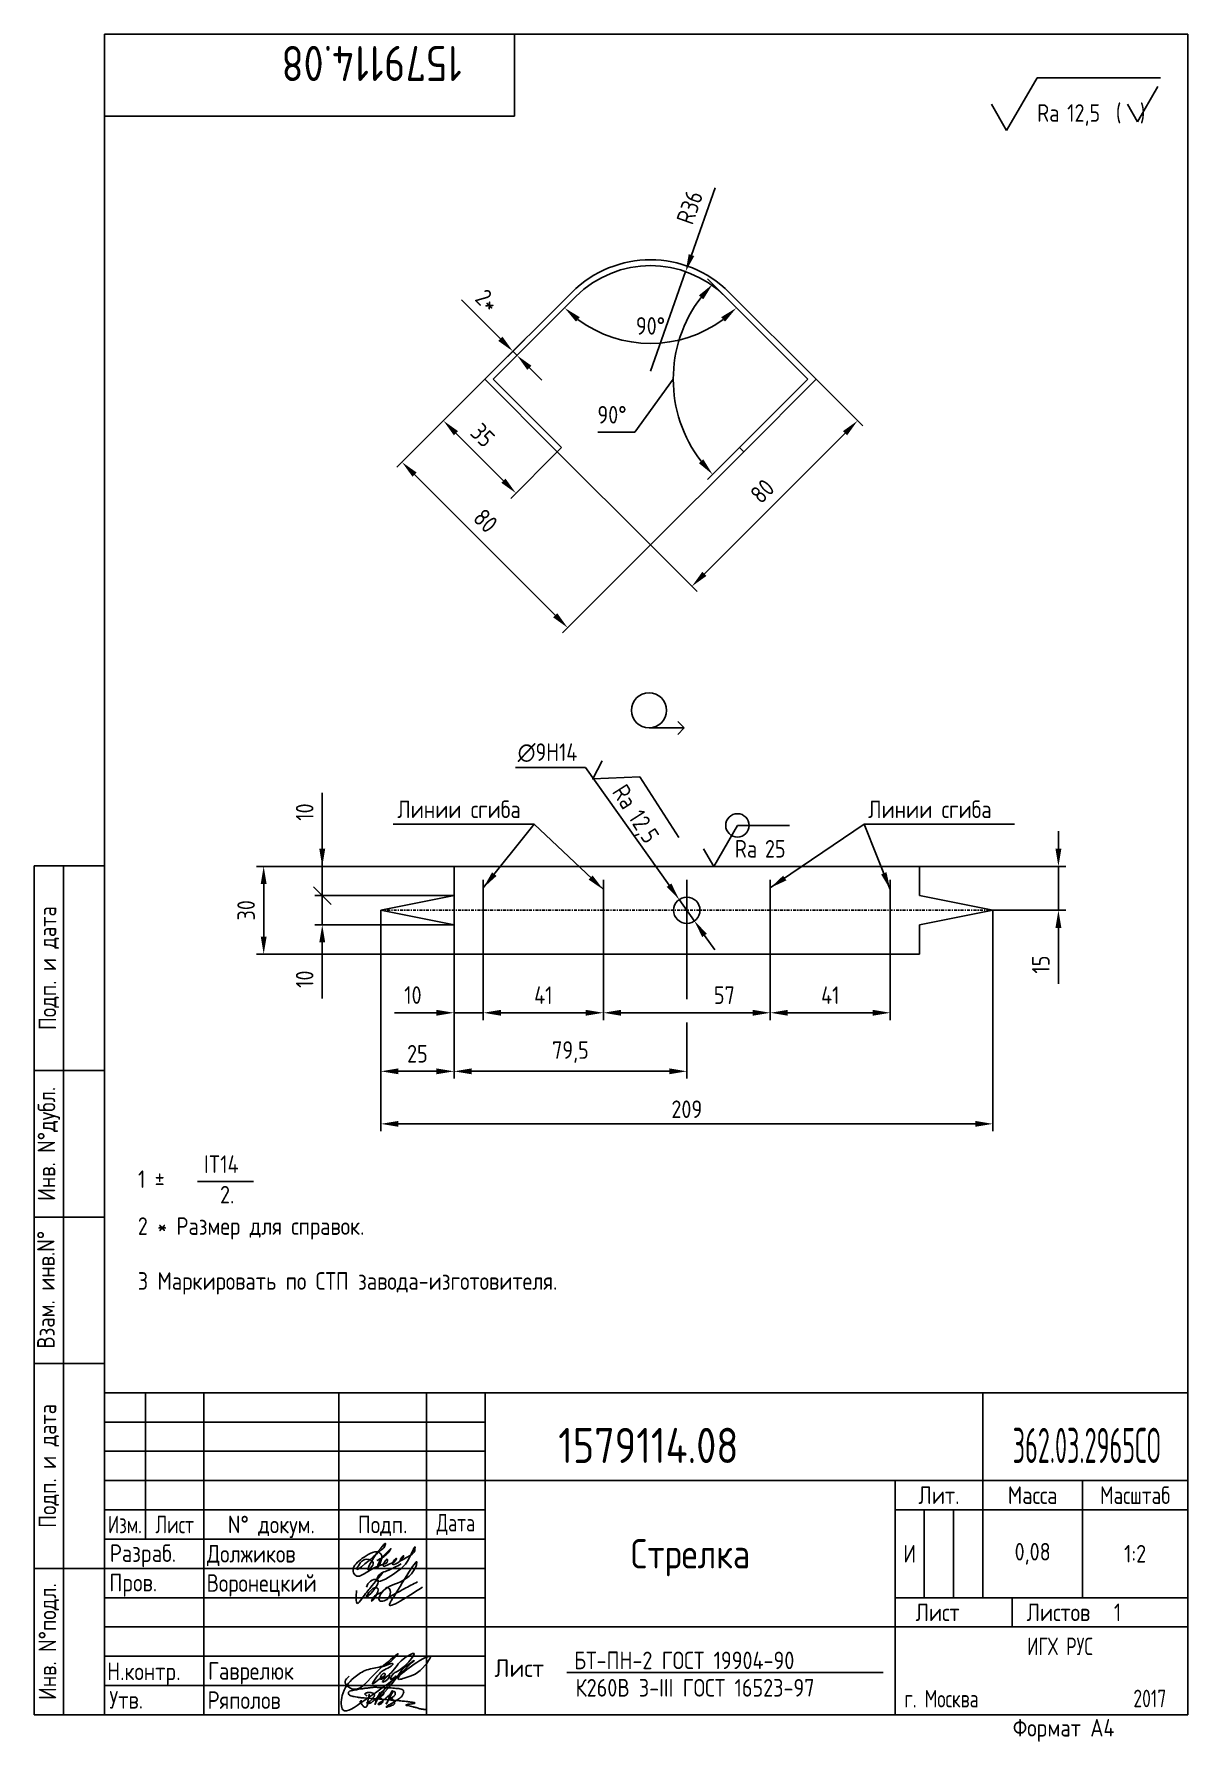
# Paper-space layout 'A4_protect' of a CAD drawing. Header units: millimetres. Extents: x 8 to 205, y 0 to 292.
# The model-space entities are those that its viewports show. They can reach past a viewport. Long polylines and large blocks are cut down to what shows.
import ezdxf
from ezdxf.enums import TextEntityAlignment as Align

# ---------------------------------------------------------------- set-up
doc = ezdxf.new("R2010")
doc.units = ezdxf.units.MM
doc.header["$LTSCALE"] = 0.2
doc.linetypes.add('CENTER', pattern=[2, 1.25, -0.25, 0.25, -0.25])
doc.linetypes.add('PHANTOM', pattern=[63.5, 31.75, -6.35, 6.35, -6.35, 6.35, -6.35])
for name, color, linetype in [('Bord', 1, 'Continuous'), ('Cent', 5, 'CENTER'), ('Con', 6, 'Continuous'), ('Cont', 6, 'Continuous'), ('DIM', 7, 'Continuous'), ('Phan', 5, 'PHANTOM'), ('Text', 3, 'Continuous'), ('Textb', 6, 'Continuous')]:
    doc.layers.add(name, color=color, linetype=linetype)
doc.layers.get('Defpoints').off()
doc.styles.add('STANDART', font='simplex.shx', dxfattribs={"width": 0.85, "height": 3})
doc.styles.add('Style1', font='romans.shx', dxfattribs={"width": 0.8})
doc.dimstyles.new('2Dia', dxfattribs={"dimscale": 2, "dimtxt": 3, "dimasz": 3, "dimexe": 1.25, "dimexo": 0, "dimgap": 1, "dimtad": 1, "dimtoh": 1, "dimdec": 3, "dimtxsty": 'Style1', "dimcen": 2.5, "dimclrt": 3, "dimadec": 0, "dimazin": 0, "dimtfac": 1, "dimtdec": 3, "dimtmove": 0, "dimatfit": 2, "dimfxl": 1, "dimarcsym": 0})
doc.dimstyles.new('Lin_2', dxfattribs={"dimscale": 2, "dimtxt": 3, "dimasz": 3, "dimexe": 1.25, "dimexo": 0, "dimgap": 1.5, "dimtad": 1, "dimtxsty": 'Style1', "dimcen": 2.5, "dimclrt": 3, "dimadec": 0, "dimazin": 0, "dimtfac": 1, "dimtmove": 0, "dimatfit": 3, "dimldrblk": 'DOT', "dimfxl": 1, "dimarcsym": 0})

# ---------------------------------------------------------------- blocks, each defined once
blk = doc.blocks.new('A4')
at = {"layer": 'Bord'}
for p, q in [((20, 55), (85, 55)), ((20, 50), (85, 50)), ((20, 45), (85, 45)), ((160, 40), (160, 25)), ((165, 40), (165, 25)), ((20, 30), (85, 30)), ((20, 25), (85, 25)), ((20, 20), (85, 20)), ((20, 15), (85, 15)), ((20, 10), (85, 10))]:
    blk.add_line(p, q, dxfattribs=at)
at = {"layer": 'Cont'}
for p, q in [((205, 292), (20, 292)), ((20, 292), (20, 5)), ((90, 278), (90, 292)), ((205, 292), (205, 5)), ((20, 278), (90, 278)), ((8, 5), (8, 150)), ((8, 150), (20, 150)), ((13, 5), (13, 150)), ((8, 115), (20, 115)), ((20, 90), (8, 90)), ((20, 65), (8, 65)), ((205, 60), (20, 60)), ((20, 60), (205, 60)), ((27, 60), (27, 35)), ((37, 60), (37, 5)), ((60, 5), (60, 60)), ((75, 60), (75, 5)), ((85, 5), (85, 60)), ((170, 60), (170, 25)), ((85, 45), (205, 45)), ((155, 5), (155, 45)), ((187, 25), (187, 45)), ((20, 40), (85, 40)), ((205, 40), (155, 40)), ((85, 35), (20, 35)), ((20, 30), (8, 30)), ((155, 25), (205, 25)), ((175, 25), (175, 20)), ((205, 20), (85, 20)), ((20, 5), (8, 5)), ((205, 5), (20, 5))]:
    blk.add_line(p, q, dxfattribs=at)
at = {"layer": 'Text', "style": 'Style1', "width": 0.8}
for s, p in [('Подп. и дата', (10.5, 132.5)), ('Инв. N%%dдубл.', (10.5, 102.5)), ('Взам. инв.N%%d ', (10, 78.38)), ('Подп. и дата', (10.5, 47.5)), ('Инв. N%%dподл.', (10.5, 17.5))]:
    blk.add_text(s, height=3, rotation=90, dxfattribs=at).set_placement(p, align=Align.MIDDLE)
at = {"layer": 'Text', "style": 'Style1'}
for s, width, p in [('Лит.', 0.8, (162.5, 42.5)), ('Масса', 0.8, (178.5, 42.5)), ('Масштаб', 0.75, (196, 42.5)), ('Изм.', 0.7, (23.5, 37.5)), ('Лист', 0.7, (32, 37.5)), ('N%%d докум.', 0.8, (48.5, 37.5)), ('Подп.', 0.8, (67.5, 37.5)), ('Лист', 0.8, (162.27, 22.5)), ('Листов', 0.8, (182.9, 22.5))]:
    blk.add_text(s, height=3, dxfattribs=dict(at, width=width)).set_placement(p, align=Align.MIDDLE_CENTER)
at = {"layer": 'Text', "style": 'Style1', "width": 0.7}
for s, p in [('Дата', (80, 37.5)), ('ИГХ РУС', (183.19, 16.69))]:
    blk.add_text(s, height=3, dxfattribs=at).set_placement(p, align=Align.MIDDLE)
at = {"layer": 'Text', "style": 'Style1'}
for s, width, p in [('Разpаб.', 0.8, (20.92, 31.1)), ('Пpов.', 0.8, (20.84, 26.08)), ('Н.контp.', 0.8, (20.47, 10.92)), ('Утв.', 0.8, (20.84, 6.06)), ('г. Москва', 0.7, (156.6, 6.25)), ('Фоpмат А4', 0.8, (175.11, 1.29))]:
    blk.add_text(s, height=3, dxfattribs=dict(at, width=width)).set_placement(p)
for tag, p, width in [('ФИО', (39, 31), 0.8), ('ФИО', (39, 26), 0.8), ('ГОСТ_СОРТАМЕНТА', (98.19, 14), 0.8), ('ФИО', (39, 11), 0.8), ('ФИО', (39, 6), 0.8), ('200', (192.85, 6.29), 0.7)]:
    blk.add_attdef(tag, p, '', height=3, dxfattribs=dict(at, width=width))
at = {"layer": 'Text', "style": 'Style1', "width": 0.8}
for tag, p in [('И', (157.49, 32.5)), ('700', (178.5, 32.5)), ('1:20', (196, 32.5))]:
    blk.add_attdef(tag, text='', height=3, dxfattribs=at).set_placement(p, align=Align.MIDDLE)
blk.add_attdef('Сборочный_чертеж', text='', height=3, dxfattribs=at).set_placement((120, 21.3), align=Align.CENTER)
for tag, p in [('1', (171.12, 22.5)), ('2', (193, 22.5))]:
    blk.add_attdef(tag, text='', height=3, dxfattribs=at).set_placement(p, align=Align.MIDDLE_CENTER)
blk.add_attdef('ЛИСТ', text='', height=3, dxfattribs=at).set_placement((85.99, 12.5), align=Align.MIDDLE_LEFT)
at = {"layer": 'Text', "style": 'Style1', "width": 0.7}
blk.add_attdef('%%OГОСТ_ТЕХ._ТРЕБОВАНИЙ', text='', height=3, dxfattribs=at).set_placement((98.19, 8), align=Align.BOTTOM_LEFT)
at = {"layer": 'Textb', "style": 'Style1', "width": 0.8}
blk.add_attdef('1234567', (81, 290), '', height=6, rotation=180, dxfattribs=at)
blk.add_attdef('1234567', (123.4, 48), '', height=6, dxfattribs=at)
for tag, height, p in [('123ХЯ', 6, (183.62, 48)), ('НАИМЕНОВАНИЕ', 5, (120, 30))]:
    blk.add_attdef(tag, text='', height=height, dxfattribs=at).set_placement(p, align=Align.CENTER)
blk = doc.blocks.new('A$C314368CF')
at = {"layer": 'Text'}
for q in [(7.18, 6), (1.98, 3)]:
    blk.add_line((3.72, 0), q, dxfattribs=at)
at = {"layer": 'Text', "style": 'Style1', "width": 0.8}
blk.add_text('(  )', height=3, dxfattribs=at).set_placement((0, 0))
blk = doc.blocks.new('sherISO_18')
at = {"layer": 'Cont'}
for p, q in [((-30.94, -16.46), (-25.74, -7.46)), ((-25.74, -7.46), (-4.67, -7.46)), ((-30.94, -16.46), (-33.54, -11.96))]:
    blk.add_line(p, q, dxfattribs=at)
blk.add_blockref('A$C314368CF', (-12.3, -14.96))
at = {"layer": 'Textb', "style": 'Style1', "width": 0.8}
blk.add_text('Ra', height=3, dxfattribs=at).set_placement((-25.74, -14.96))
blk.add_attdef('12,5', (-20.6, -14.96), '', height=3, dxfattribs=at)
blk = doc.blocks.new('A$C63F45750')
at = {"layer": 'Text'}
for points, knots in [([(3.17, 2.37), (3.12, 2.38), (3.04, 2.41), (2.94, 2.5), (2.85, 2.57), (2.79, 2.69), (2.87, 2.77), (2.99, 2.84), (3.16, 2.89), (3.36, 2.93), (3.6, 2.95), (3.82, 2.92), (4.05, 2.87), (4.25, 2.78), (4.45, 2.63), (4.46, 2.42), (4.38, 2.26), (4.28, 2.1), (4.17, 1.94), (4.03, 1.78), (3.89, 1.62), (3.75, 1.52), (3.63, 1.43), (3.49, 1.36), (3.35, 1.3), (3.24, 1.25), (3.16, 1.21), (3.12, 1.15), (3.19, 1.1), (3.27, 1.09), (3.4, 1.07), (3.55, 1.07), (3.72, 1.12), (3.92, 1.19), (4.1, 1.34), (4.26, 1.51), (4.44, 1.65), (4.59, 1.81), (4.74, 1.93), (4.84, 2.04), (4.93, 2.14), (5.07, 2.29), (5.19, 2.53), (5.28, 2.68), (5.35, 2.96), (5.23, 2.66), (5.2, 2.44), (5.04, 2.09), (4.95, 1.81), (4.86, 1.57), (4.75, 1.31), (4.67, 1.12), (4.46, 0.78), (4.62, 1.17), (4.71, 1.45), (4.88, 1.74), (5.01, 2), (5.08, 2.19), (5.19, 2.4), (5.32, 2.58), (5.4, 2.75), (5.52, 2.89), (5.65, 3.04), (5.85, 3.1), (6.02, 3.03), (6.08, 2.87), (6.03, 2.7), (5.9, 2.51), (5.7, 2.37), (5.55, 2.23), (5.4, 2.17), (5.31, 2.12), (5.12, 2.09), (5.35, 2.07), (5.48, 2), (5.64, 1.93), (5.75, 1.8), (5.85, 1.67), (5.89, 1.54), (5.89, 1.37), (5.8, 1.2), (5.63, 1.06), (5.41, 0.94), (5.23, 0.86), (5.02, 0.92), (5.13, 1.1), (5.28, 1.16), (5.44, 1.27), (5.61, 1.36), (5.74, 1.46), (5.86, 1.53), (5.95, 1.61), (6.05, 1.69), (6.15, 1.77), (6.28, 1.87), (6.46, 2.02), (6.65, 2.19), (6.83, 2.37), (6.98, 2.49), (7.11, 2.61), (7.2, 2.74), (7.32, 2.84), (7.42, 2.97), (7.48, 3.08), (7.48, 3.27), (7.34, 3.08), (7.28, 2.94), (7.18, 2.69), (7.1, 2.46), (7, 2.22), (6.93, 1.98), (6.83, 1.78), (6.73, 1.55), (6.67, 1.34), (6.6, 1.14), (6.56, 1.03), (6.39, 0.99), (6.62, 1.33), (6.75, 1.54), (6.93, 1.87), (7.05, 2.08), (7.18, 2.32), (7.33, 2.6), (7.47, 2.89), (7.6, 3.07), (7.79, 3.18), (7.95, 3.01), (8, 2.81), (7.99, 2.62), (7.94, 2.46), (7.83, 2.33), (7.69, 2.22), (7.53, 2.11), (7.37, 2.03), (7.21, 1.99), (7.11, 1.97), (6.89, 1.98), (7.07, 1.94), (7.15, 1.9), (7.27, 1.88), (7.39, 1.84), (7.52, 1.81), (7.62, 1.72), (7.7, 1.62), (7.78, 1.51), (7.83, 1.39), (7.87, 1.26), (7.88, 1.13), (7.86, 0.99), (7.75, 0.88), (7.6, 0.77), (7.4, 0.73), (7.19, 0.66), (6.97, 0.55), (6.71, 0.48), (6.57, 0.44), (6.42, 0.42), (6.52, 0.58), (6.61, 0.64), (6.81, 0.78), (7.06, 0.89), (7.33, 1.04), (7.55, 1.16), (7.7, 1.24), (7.84, 1.32), (7.99, 1.43), (8.21, 1.58), (8.48, 1.76), (8.74, 1.95), (8.97, 2.12), (9.1, 2.29), (9.23, 2.44), (9.3, 2.6), (9.37, 2.74), (9.42, 2.92), (9.45, 3.13), (9.21, 3.48), (8.67, 3.59), (8.09, 3.63), (7.57, 3.66), (7.06, 3.74), (6.57, 3.75), (6.09, 3.74), (5.67, 3.78), (5.28, 3.78), (4.96, 3.81), (4.65, 3.83), (4.31, 3.82), (3.97, 3.79), (3.61, 3.74), (3.22, 3.67), (2.86, 3.66), (2.53, 3.61), (2.18, 3.52), (1.78, 3.54), (1.38, 3.37), (0.96, 3.35), (0.58, 3.24), (0.25, 3.19), (0.03, 3.06), (-0.03, 2.83), (0.02, 2.6), (0.26, 2.38), (0.59, 2.33), (1, 2.2), (1.48, 2.15), (1.93, 2.05), (2.35, 2.02), (2.72, 2.01), (3.11, 1.94), (3.68, 1.94), (4.25, 1.83), (4.91, 1.87), (5.53, 1.76), (6.13, 1.72), (6.73, 1.71), (7.32, 1.62), (7.99, 1.55), (8.64, 1.54), (9.16, 1.46), (9.61, 1.42), (10.03, 1.4), (10.41, 1.32), (10.73, 1.29), (11.01, 1.24), (11.18, 1.23), (11.42, 1.14), (11.18, 1.06), (11.01, 1.03), (10.71, 0.98), (10.37, 0.92), (10.1, 0.91), (9.65, 0.75), (10.22, 0.67), (10.54, 0.59), (11.08, 0.47), (11.61, 0.35), (12.17, 0.15), (12.64, 0.08), (12.98, 0.03), (13.11, 0.01), (13.18, 0)], [0, 0, 0, 0, 0.153866, 0.270441, 0.388867, 0.510533, 0.592156, 0.71333, 0.90842, 1.11344, 1.349254, 1.61246, 1.782219, 2.047249, 2.291879, 2.451528, 2.651081, 2.806158, 3.017979, 3.227348, 3.462381, 3.633009, 3.75766, 3.920516, 4.080796, 4.214529, 4.291786, 4.349969, 4.397594, 4.50822, 4.594826, 4.799244, 4.954392, 5.128468, 5.437537, 5.632649, 5.842485, 6.094987, 6.293219, 6.410959, 6.551192, 6.687808, 7.022147, 7.294342, 7.425356, 7.52079, 7.946481, 8.313051, 8.59833, 8.833695, 9.090496, 9.427695, 9.601191, 9.883219, 10.093306, 10.673943, 10.798776, 10.974628, 11.287247, 11.486184, 11.648652, 11.848902, 12.027194, 12.25348, 12.40059, 12.537783, 12.716293, 12.91523, 13.208551, 13.438489, 13.549668, 13.67779, 13.77127, 13.930001, 14.029091, 14.272112, 14.434836, 14.547084, 14.739051, 14.830983, 15.061241, 15.268922, 15.500489, 15.788979, 15.879568, 16.024283, 16.221854, 16.418714, 16.593102, 16.783247, 16.91018, 17.018213, 17.135263, 17.278205, 17.430482, 17.620087, 17.979626, 18.191789, 18.388716, 18.565718, 18.714854, 18.857929, 19.039974, 19.171375, 19.283034, 19.400085, 19.618058, 19.882245, 20.150781, 20.377854, 20.649532, 20.89723, 21.042543, 21.40016, 21.557817, 21.667145, 21.752781, 21.926256, 22.412297, 22.813145, 22.961412, 23.171289, 23.607257, 23.940428, 24.110007, 24.291214, 24.48084, 24.697609, 24.904078, 25.034245, 25.218018, 25.407651, 25.573473, 25.787447, 25.930292, 26.051316, 26.18846, 26.285312, 26.406799, 26.52425, 26.630463, 26.793722, 26.898606, 27.029313, 27.171012, 27.314101, 27.419918, 27.580557, 27.709367, 27.829268, 28.024364, 28.266961, 28.41242, 28.705761, 28.989137, 29.187748, 29.233768, 29.332802, 29.529535, 29.667094, 30.039923, 30.332117, 30.61061, 30.769982, 30.856778, 31.109923, 31.313488, 31.656425, 32.066331, 32.296628, 32.49714, 32.710276, 32.891468, 33.014834, 33.177747, 33.444503, 33.618009, 34.409008, 34.914636, 35.419802, 35.95397, 36.458179, 36.88069, 37.388403, 37.738353, 38.034261, 38.353468, 38.693154, 39.037638, 39.391136, 39.787481, 40.203773, 40.488977, 40.784975, 41.26625, 41.668005, 42.070065, 42.499388, 42.869834, 43.079573, 43.213439, 43.554591, 43.717296, 44.153724, 44.506336, 45.019111, 45.587859, 45.90191, 46.270392, 46.703958, 47.093115, 47.952647, 48.44014, 49.079253, 49.808223, 50.268654, 50.851051, 51.604831, 52.298429, 52.776925, 53.1907, 53.661988, 54.042386, 54.348524, 54.616841, 54.853814, 54.983777, 55.126096, 55.333328, 55.613101, 56.008732, 56.315809, 56.59982, 56.87931, 57.399251, 57.889617, 58.432507, 59.066698, 59.660314, 59.862668, 60.07277, 60.07277, 60.07277, 60.07277]), ([(2.31, 1.53), (2.26, 1.52), (2.17, 1.51), (2.06, 1.48), (1.93, 1.38), (2.07, 1.25), (2.14, 1.11), (2.26, 0.93), (2.39, 0.72), (2.57, 0.54), (2.71, 0.44), (2.86, 0.4), (3.02, 0.43), (3.14, 0.54), (3.21, 0.79), (3.25, 1.07), (3.31, 1.4), (3.35, 1.67), (3.38, 1.92), (3.47, 2.19), (3.5, 2.43), (3.54, 2.59), (3.56, 2.64)], [0, 0, 0, 0, 0.15847, 0.269731, 0.363591, 0.555514, 0.688037, 0.848606, 1.204359, 1.433632, 1.58673, 1.729549, 1.880686, 2.057874, 2.19169, 2.63505, 2.928153, 3.184121, 3.441863, 3.696117, 4.025873, 4.178055, 4.178055, 4.178055, 4.178055])]:
    blk.add_open_spline(points, degree=3, knots=knots, dxfattribs=at)
blk = doc.blocks.new('*D25')
at = {"layer": 'DIM', "color": 0, "lineweight": -2, "transparency": 16777216}
for p, q in [((1259.29, 543.18), (1259.29, 520.68)), ((1269.29, 543.18), (1269.29, 520.68)), ((1253.29, 523.18), (1247.29, 523.18)), ((1269.29, 523.18), (1259.29, 523.18)), ((1275.29, 523.18), (1281.29, 523.18))]:
    blk.add_line(p, q, dxfattribs=at)
at = {"layer": 'DIM', "color": 0, "transparency": 16777216}
for points in [[(1253.29, 524.18), (1253.29, 522.18), (1259.29, 523.18)], [(1275.29, 524.18), (1275.29, 522.18), (1269.29, 523.18)]]:
    blk.add_solid(points, dxfattribs=at)
at = {"layer": 'DIM', "color": 3, "transparency": 16777216, "insert": (1245.25, 529.22), "char_height": 6, "attachment_point": 5, "style": 'Style1'}
blk.add_mtext('10', dxfattribs=at)
blk = doc.blocks.new('_Dot')
at = {"color": 0, "linetype": 'ByBlock', "lineweight": -2}
blk.add_line((-0.5, 0), (-1, 0), dxfattribs=at)
at = {"color": 0, "linetype": 'ByBlock', "const_width": 0.5}
blk.add_lwpolyline([(-0.25, 0, 1), (0.25, 0, 1)], format="xyb", close=True, dxfattribs=at)
blk = doc.blocks.new('*D26')
at = {"layer": 'DIM', "color": 0, "lineweight": -2, "transparency": 16777216}
for p, q in [((1269.29, 543.18), (1269.29, 520.68)), ((1310.29, 543.18), (1310.29, 520.68)), ((1275.29, 523.18), (1304.29, 523.18))]:
    blk.add_line(p, q, dxfattribs=at)
at = {"layer": 'DIM', "color": 0, "transparency": 16777216}
for points in [[(1275.29, 524.18), (1275.29, 522.18), (1269.29, 523.18)], [(1304.29, 524.18), (1304.29, 522.18), (1310.29, 523.18)]]:
    blk.add_solid(points, dxfattribs=at)
at = {"layer": 'DIM', "color": 3, "transparency": 16777216, "insert": (1289.79, 529.18), "char_height": 6, "attachment_point": 5, "style": 'Style1'}
blk.add_mtext('41', dxfattribs=at)
blk = doc.blocks.new('*D27')
at = {"layer": 'DIM', "color": 0, "lineweight": -2, "transparency": 16777216}
for p, q in [((1310.29, 543.18), (1310.29, 520.68)), ((1367.29, 543.18), (1367.29, 520.68)), ((1316.29, 523.18), (1361.29, 523.18))]:
    blk.add_line(p, q, dxfattribs=at)
at = {"layer": 'DIM', "color": 0, "transparency": 16777216}
for points in [[(1316.29, 524.18), (1316.29, 522.18), (1310.29, 523.18)], [(1361.29, 524.18), (1361.29, 522.18), (1367.29, 523.18)]]:
    blk.add_solid(points, dxfattribs=at)
at = {"layer": 'DIM', "color": 3, "transparency": 16777216, "insert": (1351.61, 529.18), "char_height": 6, "attachment_point": 5, "style": 'Style1'}
blk.add_mtext('57', dxfattribs=at)
blk = doc.blocks.new('*D28')
at = {"layer": 'DIM', "color": 0, "lineweight": -2, "transparency": 16777216}
for p, q in [((1367.29, 543.18), (1367.29, 520.68)), ((1408.29, 543.18), (1408.29, 520.68)), ((1373.29, 523.18), (1402.29, 523.18))]:
    blk.add_line(p, q, dxfattribs=at)
at = {"layer": 'DIM', "color": 0, "transparency": 16777216}
for points in [[(1373.29, 524.18), (1373.29, 522.18), (1367.29, 523.18)], [(1402.29, 524.18), (1402.29, 522.18), (1408.29, 523.18)]]:
    blk.add_solid(points, dxfattribs=at)
at = {"layer": 'DIM', "color": 3, "transparency": 16777216, "insert": (1387.79, 529.18), "char_height": 6, "attachment_point": 5, "style": 'Style1'}
blk.add_mtext('41', dxfattribs=at)
blk = doc.blocks.new('*D29')
at = {"layer": 'DIM', "color": 0, "lineweight": -2, "transparency": 16777216}
for p, q in [((1259.29, 573.18), (1259.29, 500.68)), ((1338.79, 519.89), (1338.79, 500.68)), ((1332.79, 503.18), (1265.29, 503.18))]:
    blk.add_line(p, q, dxfattribs=at)
at = {"layer": 'DIM', "color": 0, "transparency": 16777216}
for points in [[(1265.29, 504.18), (1265.29, 502.18), (1259.29, 503.18)], [(1332.79, 504.18), (1332.79, 502.18), (1338.79, 503.18)]]:
    blk.add_solid(points, dxfattribs=at)
at = {"layer": 'DIM', "color": 3, "transparency": 16777216, "insert": (1299.04, 509.75), "char_height": 6, "attachment_point": 5, "style": 'Style1'}
blk.add_mtext('79,5', dxfattribs=at)
blk = doc.blocks.new('*D30')
at = {"layer": 'DIM', "color": 0, "lineweight": -2, "transparency": 16777216}
for p, q in [((1304.19, 606.99), (1280.24, 606.99)), ((1332.72, 566.74), (1304.19, 606.99)), ((1341.39, 554.51), (1336.19, 561.85)), ((1344.86, 549.61), (1348.33, 544.72))]:
    blk.add_line(p, q, dxfattribs=at)
at = {"layer": 'DIM', "color": 0, "transparency": 16777216}
for points in [[(1333.53, 567.32), (1331.9, 566.17), (1336.19, 561.85)], [(1345.68, 550.19), (1344.05, 549.03), (1341.39, 554.51)]]:
    blk.add_solid(points, dxfattribs=at)
at = {"layer": 'DIM', "color": 3, "transparency": 16777216, "insert": (1291.21, 611.99), "char_height": 6, "attachment_point": 5, "style": 'Style1'}
blk.add_mtext('∅9H14', dxfattribs=at)
blk = doc.blocks.new('sherISO_01')
at = {"layer": 'Text'}
blk.add_line((4.04, 7), (16.36, 7), dxfattribs=at)
blk.add_lwpolyline([(-1.73, 3), (0, 0), (4.04, 7)], dxfattribs=at)
at = {"layer": 'Text', "style": 'Style1', "width": 0.8}
blk.add_text('Ra', height=3, dxfattribs=at).set_placement((3.58, 1.5))
blk.add_attdef('12,5', (8.73, 1.5), '', height=3, dxfattribs=at)
blk = doc.blocks.new('*D31')
at = {"layer": 'DIM', "color": 0, "lineweight": -2, "transparency": 16777216}
for p, q in [((1234.29, 558.18), (1234.29, 500.68)), ((1259.29, 543.18), (1259.29, 500.68)), ((1253.29, 503.18), (1240.29, 503.18))]:
    blk.add_line(p, q, dxfattribs=at)
at = {"layer": 'DIM', "color": 0, "transparency": 16777216}
for points in [[(1240.29, 504.18), (1240.29, 502.18), (1234.29, 503.18)], [(1253.29, 504.18), (1253.29, 502.18), (1259.29, 503.18)]]:
    blk.add_solid(points, dxfattribs=at)
at = {"layer": 'DIM', "color": 3, "transparency": 16777216, "insert": (1246.79, 509.18), "char_height": 6, "attachment_point": 5, "style": 'Style1'}
blk.add_mtext('25', dxfattribs=at)
blk = doc.blocks.new('_Oblique')
at = {"color": 0, "linetype": 'ByBlock', "lineweight": -2}
blk.add_line((-0.5, -0.5), (0.5, 0.5), dxfattribs=at)
blk = doc.blocks.new('*D32')
at = {"layer": 'DIM', "color": 0, "lineweight": -2, "transparency": 16777216}
for p, q in [((1214.29, 579.18), (1214.29, 598.26)), ((1259.29, 573.18), (1211.79, 573.18)), ((1214.29, 563.18), (1214.29, 573.18)), ((1259.29, 563.18), (1211.79, 563.18)), ((1214.29, 563.18), (1214.29, 557.18))]:
    blk.add_line(p, q, dxfattribs=at)
at = {"layer": 'DIM', "color": 0, "transparency": 16777216}
blk.add_solid([(1213.29, 579.18), (1215.29, 579.18), (1214.29, 573.18)], dxfattribs=at)
at = {"layer": 'DIM', "color": 0, "lineweight": -2, "transparency": 16777216, "xscale": 6, "yscale": 6, "zscale": 6, "rotation": 90}
blk.add_blockref('_Oblique', (1214.29, 563.18), dxfattribs=at)
at = {"layer": 'DIM', "color": 3, "transparency": 16777216, "insert": (1208.29, 591.72), "char_height": 6, "attachment_point": 5, "rotation": 90, "style": 'Style1'}
blk.add_mtext('10', dxfattribs=at)
blk = doc.blocks.new('*D33')
at = {"layer": 'DIM', "color": 0, "lineweight": -2, "transparency": 16777216}
for p, q in [((1214.29, 563.18), (1214.29, 575.18)), ((1259.29, 563.18), (1211.79, 563.18)), ((1214.29, 563.18), (1214.29, 553.18)), ((1259.29, 553.18), (1211.79, 553.18)), ((1214.29, 547.18), (1214.29, 528.09))]:
    blk.add_line(p, q, dxfattribs=at)
at = {"layer": 'DIM', "color": 0, "transparency": 16777216}
blk.add_solid([(1213.29, 547.18), (1215.29, 547.18), (1214.29, 553.18)], dxfattribs=at)
at = {"layer": 'DIM', "color": 0, "lineweight": -2, "transparency": 16777216, "xscale": 6, "yscale": 6, "zscale": 6, "rotation": 270}
blk.add_blockref('_Oblique', (1214.29, 563.18), dxfattribs=at)
at = {"layer": 'DIM', "color": 3, "transparency": 16777216, "insert": (1208.29, 534.64), "char_height": 6, "attachment_point": 5, "rotation": 90, "style": 'Style1'}
blk.add_mtext('10', dxfattribs=at)
blk = doc.blocks.new('*D34')
at = {"layer": 'DIM', "color": 0, "lineweight": -2, "transparency": 16777216}
for p, q in [((1259.29, 573.18), (1191.79, 573.18)), ((1194.29, 549.18), (1194.29, 567.18)), ((1259.29, 543.18), (1191.79, 543.18))]:
    blk.add_line(p, q, dxfattribs=at)
at = {"layer": 'DIM', "color": 0, "transparency": 16777216}
for points in [[(1193.29, 567.18), (1195.29, 567.18), (1194.29, 573.18)], [(1193.29, 549.18), (1195.29, 549.18), (1194.29, 543.18)]]:
    blk.add_solid(points, dxfattribs=at)
at = {"layer": 'DIM', "color": 3, "transparency": 16777216, "insert": (1188.29, 558.18), "char_height": 6, "attachment_point": 5, "rotation": 90, "style": 'Style1'}
blk.add_mtext('30', dxfattribs=at)
blk = doc.blocks.new('*D35')
at = {"layer": 'DIM', "color": 0, "lineweight": -2, "transparency": 16777216}
for p, q in [((1465.7, 579.18), (1465.7, 585.18)), ((1418.29, 573.18), (1468.2, 573.18)), ((1465.7, 573.18), (1465.7, 558.18)), ((1443.29, 558.18), (1468.2, 558.18)), ((1465.7, 552.18), (1465.7, 533.09))]:
    blk.add_line(p, q, dxfattribs=at)
at = {"layer": 'DIM', "color": 0, "transparency": 16777216}
for points in [[(1464.7, 579.18), (1466.7, 579.18), (1465.7, 573.18)], [(1464.7, 552.18), (1466.7, 552.18), (1465.7, 558.18)]]:
    blk.add_solid(points, dxfattribs=at)
at = {"layer": 'DIM', "color": 3, "transparency": 16777216, "insert": (1459.7, 539.64), "char_height": 6, "attachment_point": 5, "rotation": 90, "style": 'Style1'}
blk.add_mtext('15', dxfattribs=at)
blk = doc.blocks.new('A$C6CF913E7')
at = {"layer": 'Text'}
blk.add_circle((0, 0), 2, dxfattribs=at)
blk = doc.blocks.new('sherISO_07')
at = {"layer": 'Text'}
blk.add_line((4.04, 7), (12.93, 7), dxfattribs=at)
blk.add_lwpolyline([(-1.73, 3), (0, 0), (4.04, 7)], dxfattribs=at)
blk.add_blockref('A$C6CF913E7', (4.04, 7))
at = {"layer": 'Text', "style": 'Style1', "width": 0.8}
blk.add_text('Ra', height=3, dxfattribs=at).set_placement((3.58, 1.5))
blk.add_attdef('25', (8.73, 1.5), '', height=3, dxfattribs=at)
blk = doc.blocks.new('ZNAK07')
at = {"layer": 'Cont'}
for p, q in [((23.2, 0.18), (29.22, 0.18)), ((29.22, 0.18), (28.09, 1.31)), ((29.22, 0.18), (28.09, -0.95))]:
    blk.add_line(p, q, dxfattribs=at)
blk.add_circle((23.2, 3.18), 3, dxfattribs=at)
at = {"layer": 'Textb', "style": 'Style1', "width": 0.8}
for tag, height, p in [('А', 6, (3.83, 0.18)), ('SC', 5, (18.52, 0.18))]:
    blk.add_attdef(tag, text='', height=height, dxfattribs=at).set_placement(p, align=Align.RIGHT)
blk = doc.blocks.new('*D37')
at = {"layer": 'DIM', "color": 0, "lineweight": -2, "transparency": 16777216}
for p, q in [((1269.82, 739.53), (1239.77, 709.47)), ((1293.87, 658.92), (1245.78, 707)), ((1326.39, 682.96), (1296.34, 652.91))]:
    blk.add_line(p, q, dxfattribs=at)
at = {"layer": 'DIM', "color": 0, "transparency": 16777216}
for points in [[(1246.49, 707.71), (1245.08, 706.29), (1241.54, 711.24)], [(1294.57, 659.62), (1293.16, 658.21), (1298.11, 654.67)]]:
    blk.add_solid(points, dxfattribs=at)
at = {"layer": 'DIM', "color": 3, "transparency": 16777216, "insert": (1270.06, 691.21), "char_height": 6, "attachment_point": 5, "rotation": 315, "style": 'Style1'}
blk.add_mtext('80', dxfattribs=at)
blk = doc.blocks.new('*D38')
at = {"layer": 'DIM', "color": 0, "lineweight": -2, "transparency": 16777216}
for p, q in [((1269.82, 739.53), (1253.91, 723.62)), ((1276.19, 704.88), (1259.92, 721.14)), ((1294.57, 714.78), (1278.66, 698.87))]:
    blk.add_line(p, q, dxfattribs=at)
at = {"layer": 'DIM', "color": 0, "transparency": 16777216}
for points in [[(1260.63, 721.85), (1259.22, 720.43), (1255.68, 725.38)], [(1276.89, 705.58), (1275.48, 704.17), (1280.43, 700.64)]]:
    blk.add_solid(points, dxfattribs=at)
at = {"layer": 'DIM', "color": 3, "transparency": 16777216, "insert": (1269.11, 720.44), "char_height": 6, "attachment_point": 5, "rotation": 315, "style": 'Style1'}
blk.add_mtext('35', dxfattribs=at)
blk = doc.blocks.new('*D39')
at = {"layer": 'DIM', "color": 0, "lineweight": -2, "transparency": 16777216}
for p, q in [((1382.96, 739.53), (1398.87, 723.62)), ((1344.78, 673.06), (1392.86, 721.14)), ((1326.39, 682.96), (1342.3, 667.05))]:
    blk.add_line(p, q, dxfattribs=at)
at = {"layer": 'DIM', "color": 0, "transparency": 16777216}
for points in [[(1392.15, 721.85), (1393.57, 720.43), (1397.1, 725.38)], [(1344.07, 673.77), (1345.48, 672.35), (1340.53, 668.82)]]:
    blk.add_solid(points, dxfattribs=at)
at = {"layer": 'DIM', "color": 3, "transparency": 16777216, "insert": (1364.58, 701.34), "char_height": 6, "attachment_point": 5, "rotation": 45, "style": 'Style1'}
blk.add_mtext('80', dxfattribs=at)
blk = doc.blocks.new('*D40')
at = {"layer": 'DIM', "color": 0, "lineweight": -2, "transparency": 16777216}
for p, q in [((1351.85, 767.81), (1345.86, 773.8)), ((1334.17, 739.53), (1321.05, 721.42)), ((1321.05, 721.42), (1308.45, 721.42)), ((1356.8, 716.19), (1345.86, 705.26))]:
    blk.add_line(p, q, dxfattribs=at)
blk.add_arc((1380.13, 739.53), 45.97, 142.48433, 217.51567, dxfattribs=at)
at = {"layer": 'DIM', "color": 0, "transparency": 16777216}
for points in [[(1342.92, 768.18), (1344.43, 766.86), (1347.63, 772.03)], [(1344.43, 712.19), (1342.92, 710.87), (1347.63, 707.02)]]:
    blk.add_solid(points, dxfattribs=at)
at = {"layer": 'DIM', "color": 3, "transparency": 16777216, "insert": (1313.25, 727.42), "char_height": 6, "attachment_point": 5, "style": 'Style1'}
blk.add_mtext('90°', dxfattribs=at)
blk = doc.blocks.new('*D41')
at = {"layer": 'DIM', "color": 0, "lineweight": -2, "transparency": 16777216}
for p, q in [((1275.15, 753.34), (1261.82, 766.67)), ((1283.47, 753.17), (1277.63, 747.33)), ((1284.88, 751.76), (1279.04, 745.91)), ((1280.81, 747.68), (1279.39, 749.1)), ((1285.05, 743.44), (1289.29, 739.2))]:
    blk.add_line(p, q, dxfattribs=at)
at = {"layer": 'DIM', "color": 0, "transparency": 16777216}
for points in [[(1275.86, 754.05), (1274.44, 752.63), (1279.39, 749.1)], [(1285.76, 744.15), (1284.34, 742.73), (1280.81, 747.68)]]:
    blk.add_solid(points, dxfattribs=at)
at = {"layer": 'DIM', "color": 3, "transparency": 16777216, "insert": (1270.61, 766.37), "char_height": 6, "attachment_point": 5, "rotation": 315, "style": 'Style1'}
blk.add_mtext('2*', dxfattribs=at)
blk = doc.blocks.new('*D42')
at = {"layer": 'DIM', "color": 0, "lineweight": -2, "transparency": 16777216}
for p, q in [((1348.5, 804.91), (1340.39, 781.95)), ((1326.39, 742.35), (1338.39, 776.3))]:
    blk.add_line(p, q, dxfattribs=at)
at = {"layer": 'DIM', "color": 0, "transparency": 16777216}
blk.add_solid([(1339.44, 782.29), (1341.33, 781.62), (1338.39, 776.3)], dxfattribs=at)
at = {"layer": 'DIM', "color": 3, "transparency": 16777216, "insert": (1339.78, 798.26), "char_height": 6, "attachment_point": 5, "rotation": 70.53901, "style": 'Style1'}
blk.add_mtext('R36', dxfattribs=at)
blk = doc.blocks.new('*D43')
at = {"layer": 'DIM', "color": 0, "lineweight": -2, "transparency": 16777216}
blk.add_arc((1326.39, 793.27), 41.5, 233.29156, 306.70844, dxfattribs=at)
at = {"layer": 'DIM', "color": 0, "transparency": 16777216}
for points in [[(1300.93, 759.24), (1302.24, 760.75), (1297.05, 763.92)], [(1350.54, 760.75), (1351.85, 759.24), (1355.74, 763.92)]]:
    blk.add_solid(points, dxfattribs=at)
at = {"layer": 'DIM', "color": 3, "transparency": 16777216, "insert": (1326.39, 757.77), "char_height": 6, "attachment_point": 5, "style": 'Style1'}
blk.add_mtext('90°', dxfattribs=at)
blk = doc.blocks.new('*D44')
at = {"layer": 'DIM', "color": 0, "lineweight": -2, "transparency": 16777216}
for p, q in [((1234.29, 558.18), (1234.29, 482.74)), ((1443.29, 558.18), (1443.29, 482.74)), ((1240.29, 485.24), (1437.29, 485.24))]:
    blk.add_line(p, q, dxfattribs=at)
at = {"layer": 'DIM', "color": 0, "transparency": 16777216}
for points in [[(1240.29, 486.24), (1240.29, 484.24), (1234.29, 485.24)], [(1437.29, 486.24), (1437.29, 484.24), (1443.29, 485.24)]]:
    blk.add_solid(points, dxfattribs=at)
at = {"layer": 'DIM', "color": 3, "transparency": 16777216, "insert": (1338.79, 490.24), "char_height": 6, "attachment_point": 5, "style": 'Style1'}
blk.add_mtext('209', dxfattribs=at)

msp = doc.modelspace()

# ---------------------------------------------------------------- linework, layer by layer
at = {"layer": 'Cent'}
msp.add_line((1234.2913, 558.178), (1443.2913, 558.178), dxfattribs=at)
at = {"layer": 'Con'}
for p, q in [((1259.2913, 573.178), (1418.2913, 573.178)), ((1259.2913, 563.178), (1259.2913, 573.178)), ((1418.2913, 563.178), (1418.2913, 573.178)), ((1259.2913, 563.178), (1234.2913, 558.178)), ((1418.2913, 563.178), (1443.2913, 558.178)), ((1259.2913, 553.178), (1234.2913, 558.178)), ((1418.2913, 553.178), (1443.2913, 558.178)), ((1259.2913, 543.178), (1259.2913, 553.178)), ((1418.2913, 543.178), (1418.2913, 553.178)), ((1418.2913, 543.178), (1259.2913, 543.178))]:
    msp.add_line(p, q, dxfattribs=at)
msp.add_circle((1338.7913, 558.178), 4.5, dxfattribs=at)
at = {"layer": 'Cont'}
for p, q in [((1299.5223, 769.2245), (1269.8238, 739.526)), ((1300.9365, 767.8103), (1272.6522, 739.526)), ((1351.8482, 767.8103), (1380.1325, 739.526)), ((1353.2624, 769.2245), (1382.9609, 739.526)), ((1269.8238, 739.526), (1294.5725, 714.7773)), ((1272.6522, 739.526), (1295.9868, 716.1915)), ((1380.1325, 739.526), (1356.7979, 716.1915)), ((1382.9609, 739.526), (1358.2122, 714.7773)), ((1310.4899, 727.452), (1310.4899, 727.452)), ((1294.5725, 714.7773), (1295.9868, 716.1915)), ((1358.2122, 714.7773), (1356.7979, 716.1915))]:
    msp.add_line(p, q, dxfattribs=at)
for radius in [38, 36]:
    msp.add_arc((1326.3924, 742.3544), radius, 45, 135, dxfattribs=at)
at = {"layer": 'DIM'}
for p, q in [((1294.5725, 714.7773), (1326.3924, 682.9575)), ((1358.2122, 714.7773), (1326.3924, 682.9575)), ((1338.7913, 543.178), (1338.7913, 527.8737)), ((1247.2913, 523.178), (1238.9208, 523.178))]:
    msp.add_line(p, q, dxfattribs=at)
at = {"layer": 'Phan'}
for p, q in [((1269.2913, 543.178), (1269.2913, 573.178)), ((1310.2913, 543.178), (1310.2913, 573.178)), ((1338.7913, 543.178), (1338.7913, 573.178)), ((1367.2913, 543.178), (1367.2913, 573.178)), ((1408.2913, 543.178), (1408.2913, 573.178))]:
    msp.add_line(p, q, dxfattribs=at)

# ---------------------------------------------------------------- block references
at = {"layer": 'Con', "xscale": 2, "yscale": 2, "zscale": 2}
msp.add_blockref('ZNAK07', (1279.5048, 620.0844), dxfattribs=at)
at = {"layer": 'Con', "xscale": 1.9999999999999374, "yscale": 1.9999999999999374, "zscale": 1.9999999999999374, "rotation": 302.56123846671835}
msp.add_blockref('sherISO_01', (1306.6541, 603.0307), dxfattribs=at).add_auto_attribs({'12,5': '12,5'})
at = {"layer": 'Con', "xscale": 2, "yscale": 2, "zscale": 2}
msp.add_blockref('sherISO_07', (1348.0074, 573.178), dxfattribs=at).add_auto_attribs({'25': '25'})

# ---------------------------------------------------------------- texts
at = {"layer": 'Text', "style": 'Style1', "width": 0.8}
for p in [(1239.9264, 589.679), (1400.7322, 589.679)]:
    msp.add_text('Линии сгиба', height=6, dxfattribs=at).set_placement(p)

# ---------------------------------------------------------------- dimensions: what is measured, and where the dimension line sits
at = {"layer": 'DIM'}
dim = msp.add_radius_dim(center=(1326.3924, 742.3544), mpoint=(1338.3863, 776.2977), dimstyle='Lin_2', dxfattribs=at)
dim.commit()
dim.dimension.update_dxf_attribs({"geometry": '*D42', "text_midpoint": (1339.7827, 798.2586)})
dim = msp.add_linear_dim(base=(1279.3942, 749.0964), p1=(1284.8845, 751.7582), p2=(1283.4703, 753.1725), angle=135, text='<>*', dimstyle='Lin_2', dxfattribs=at)
dim.commit()
dim.dimension.update_dxf_attribs({"geometry": '*D41', "text_midpoint": (1266.3632, 762.1273), "dimtype": 161})
dim = msp.add_angular_dim_2l(base=(1335.7335, 751.4227), line1=((1351.8482, 767.8103), (1380.1325, 739.526)), line2=((1380.1325, 739.526), (1356.7979, 716.1915)), dimstyle='Lin_2', override={"dimtad": 3, "dimtmove": 1}, dxfattribs=at)
dim.commit()
dim.dimension.update_dxf_attribs({"geometry": '*D40', "text_midpoint": (1313.2521, 727.4224), "dimtype": 162})
dim = msp.add_angular_dim_2l(base=(1315.6521, 753.1831), line1=((1351.8482, 767.8103), (1380.1325, 739.526)), line2=((1300.9365, 767.8103), (1272.6522, 739.526)), dimstyle='Lin_2', dxfattribs=at)
dim.commit()
dim.dimension.update_dxf_attribs({"geometry": '*D43', "text_midpoint": (1326.3924, 757.7691)})
for base, p1, p2, angle, picture, middle, dimtype in [((1241.5395, 711.2417), (1326.3924, 682.9575), (1269.8238, 739.526), 135, '*D37', (1265.8182, 686.9631), 161), ((1255.6817, 725.3839), (1294.5725, 714.7773), (1269.8238, 739.526), 135, '*D38', (1264.8708, 716.1947), 161), ((1397.103, 725.3839), (1326.3924, 682.9575), (1382.9609, 739.526), 45, '*D39', (1368.8188, 697.0996), 161), ((1465.6976, 558.178), (1418.2913, 573.178), (1443.2913, 558.178), 90, '*D35', (1465.6976, 539.6352), 160)]:
    dim = msp.add_linear_dim(base=base, p1=p1, p2=p2, angle=angle, dimstyle='Lin_2', dxfattribs=at)
    dim.commit()
    dim.dimension.update_dxf_attribs({"geometry": picture, "text_midpoint": middle, "dimtype": dimtype})
dim = msp.add_diameter_dim_2p(p1=(1341.394, 554.507), p2=(1336.1886, 561.849), text='<>H14', dimstyle='2Dia', dxfattribs=at)
dim.commit()
dim.dimension.update_dxf_attribs({"geometry": '*D30', "text_midpoint": (1291.2141, 606.988), "dimtype": 163})
dim = msp.add_linear_dim(base=(1214.2913, 573.178), p1=(1259.2913, 563.178), p2=(1259.2913, 573.178), angle=90, dimstyle='Lin_2', override={"dimblk1": 'Oblique', "dimsah": 1}, dxfattribs=at)
dim.commit()
dim.dimension.update_dxf_attribs({"geometry": '*D32', "text_midpoint": (1208.2913, 591.7209)})
dim = msp.add_linear_dim(base=(1194.2913, 573.178), p1=(1259.2913, 543.178), p2=(1259.2913, 573.178), angle=90, dimstyle='Lin_2', dxfattribs=at)
dim.commit()
dim.dimension.update_dxf_attribs({"geometry": '*D34', "text_midpoint": (1188.2913, 558.178)})
dim = msp.add_linear_dim(base=(1214.2913, 563.178), p1=(1259.2913, 553.178), p2=(1259.2913, 563.178), angle=90, dimstyle='Lin_2', override={"dimblk2": 'Oblique', "dimsah": 1}, dxfattribs=at)
dim.commit()
dim.dimension.update_dxf_attribs({"geometry": '*D33', "text_midpoint": (1214.2913, 534.6352), "dimtype": 160})
for base, p1, p2, dimstyle, picture, middle in [((1259.2913, 503.178), (1338.7913, 519.891), (1259.2913, 573.178), 'Lin_2', '*D29', (1299.0413, 509.7494)), ((1234.2913, 503.178), (1259.2913, 543.178), (1234.2913, 558.178), 'Lin_2', '*D31', (1246.7913, 509.178)), ((1443.2913, 485.2447), (1234.2913, 558.178), (1443.2913, 558.178), '2Dia', '*D44', (1338.7913, 490.2447)), ((1310.2913, 523.178), (1269.2913, 543.178), (1310.2913, 543.178), 'Lin_2', '*D26', (1289.7913, 529.178)), ((1408.2913, 523.178), (1367.2913, 543.178), (1408.2913, 543.178), 'Lin_2', '*D28', (1387.7913, 529.178))]:
    dim = msp.add_linear_dim(base=base, p1=p1, p2=p2, dimstyle=dimstyle, dxfattribs=at)
    dim.commit()
    dim.dimension.update_dxf_attribs({"geometry": picture, "text_midpoint": middle})
dim = msp.add_linear_dim(base=(1259.2913, 523.178), p1=(1269.2913, 543.178), p2=(1259.2913, 543.178), dimstyle='Lin_2', override={"dimtmove": 1}, dxfattribs=at)
dim.commit()
dim.dimension.update_dxf_attribs({"geometry": '*D25', "text_midpoint": (1245.2492, 523.2177), "dimtype": 160})
dim = msp.add_linear_dim(base=(1367.2913, 523.178), p1=(1310.2913, 543.178), p2=(1367.2913, 543.178), dimstyle='Lin_2', dxfattribs=at)
dim.commit()
dim.dimension.update_dxf_attribs({"geometry": '*D27', "text_midpoint": (1351.6089, 523.178), "dimtype": 160})

# ---------------------------------------------------------------- leaders
for points in [[(1269.2913, 565.8315), (1286.697, 587.595), (1238.5648, 587.595)], [(1310.2913, 565.2403), (1286.697, 587.595)], [(1367.2777, 565.8315), (1399.3803, 587.595), (1450.7533, 587.595)], [(1408.2777, 565.2403), (1399.3803, 587.595)]]:
    msp.add_leader(points, dimstyle='2Dia', override={"dimgap": 1, "dimtad": 0}, dxfattribs=at)

psp = doc.layouts.new('A4_protect')

# ---------------------------------------------------------------- linework, layer by layer
at = {"layer": 'Cont'}
psp.add_line((205, 292), (205, 5), dxfattribs=at)
at = {"layer": 'Text'}
for p, q in [((35.87, 96.09), (45.44, 96.09)), ((98.96, 12.21), (152.96, 12.21))]:
    psp.add_line(p, q, dxfattribs=at)
for points, knots in [([(70.66, 30.78), (69.9, 30.36), (68.58, 29.64), (66.71, 29.05), (66.38, 27.12), (71.31, 30.23), (71.64, 30.83), (73.05, 33.86), (73.02, 32.42), (72.14, 32.3), (69.95, 30.82), (71.27, 32.58), (70.73, 31.06), (68.21, 29.96), (70.1, 32.13), (69.55, 30.93), (68.83, 30.96), (66.96, 29.71), (68.3, 31.98), (68.42, 30.88), (66.51, 30.44), (65.24, 29.61), (63.09, 28.26), (62.04, 29.99), (63.55, 31.41), (64.96, 32.37), (66.24, 33.01), (67.2, 32.59), (67.61, 31.6), (66.31, 29.29), (67.01, 31.58), (67.61, 32.03), (69.26, 33.84), (68.27, 32.39), (67.54, 31.85), (66.73, 31.45), (66.49, 31.33)], [0, 0, 0, 0, 2.703743, 4.672825, 5.02799, 7.955933, 13.437489, 13.883188, 14.189441, 16.413959, 17.478513, 18.47964, 18.959294, 20.910841, 22.003091, 22.470554, 23.533771, 24.710748, 26.01626, 26.201331, 27.488187, 30.382065, 32.258784, 33.069724, 35.439902, 37.010787, 38.612861, 39.32109, 39.818865, 41.83144, 42.782113, 44.494961, 45.867914, 46.467245, 48.290622, 49.101188, 49.101188, 49.101188, 49.101188]), ([(65.01, 30), (65.43, 30.92), (65.96, 32.1), (68.23, 34.67), (67.78, 33.5), (66.28, 32.47), (62.07, 28.36), (63.72, 31.1), (64.7, 31.79), (66.26, 31.1), (65.63, 30.29), (65.11, 29.6), (64.94, 29.87), (64.98, 29.95), (65.01, 30)], [0, 0, 0, 0, 4.062617, 5.226919, 5.800291, 6.663227, 11.774431, 12.938639, 14.11351, 15.354081, 16.396133, 16.918576, 17.03251, 17.182794, 17.182794, 17.182794, 17.182794]), ([(64.74, 26.81), (64.9, 27.19), (65.21, 27.94), (67.72, 28.49), (65.91, 26.05), (64.39, 24.71), (65.44, 26.71), (67.59, 26.78), (65.12, 23.48), (66.18, 25.69), (67.34, 25.59), (68.32, 27.09), (69.16, 25.71), (68.32, 24.38), (66.29, 24.37), (67.87, 26.78), (70.27, 27.44), (72.64, 28.73), (74.14, 33.16), (70.35, 26.63), (67.69, 22.49), (71.16, 24.75), (74.3, 26.81)], [0, 0, 0, 0, 1.213353, 2.399709, 5.497648, 5.861317, 7.611627, 8.43806, 10.837371, 11.583123, 13.461301, 14.534506, 15.162086, 17.217848, 17.944717, 20.123775, 21.948027, 26.460707, 27.144718, 34.52243, 35.159468, 41.304292, 41.304292, 41.304292, 41.304292]), ([(63.05, 26.25), (63.01, 25.8), (62.94, 25.14), (63.1, 23.6), (64.43, 25.5), (65.56, 26.93), (66.94, 28.54), (67.75, 29.48)], [0, 0, 0, 0, 1.523947, 2.237958, 3.351836, 5.856423, 9.374056, 9.374056, 9.374056, 9.374056]), ([(73.48, 27.7), (72.71, 27.31), (70.99, 26.44), (69.32, 25.48), (68.4, 24.96)], [0, 0, 0, 0, 2.587978, 5.77327, 5.77327, 5.77327, 5.77327]), ([(61.79, 11.62), (61.45, 11.31), (60.57, 10.5), (62.96, 8.64), (66.09, 11.9), (67.59, 13.52), (70.48, 15.74), (68.58, 13.66), (67.17, 13.13), (64.47, 12.75), (62.17, 11.09), (60.43, 9.05), (60.29, 4.53), (66.44, 8.9), (70.19, 11.5), (73.48, 14.21), (76.15, 15.34), (73.83, 12), (72.54, 11.69), (69.23, 10.63), (71.49, 13.06), (73.56, 14.78), (70.87, 12.97), (69.77, 10.87), (64.98, 5.74), (67.59, 9.23), (70.7, 12.45), (68.57, 10.64), (69.12, 11.97), (70.28, 12.5), (71.47, 13.36), (73.73, 16.21), (70.1, 14.1), (69.81, 12.79), (66.76, 10.19), (68.38, 10.88), (68.98, 12.11), (67.93, 11.33), (66.62, 10.8), (67.68, 12.45), (68.04, 11.73), (66.96, 11.27), (65.16, 9.51), (66.65, 11.75), (67.56, 12.71), (68.72, 13.03), (69.68, 14.06), (68.43, 13.58), (67.39, 13.18)], [0, 0, 0, 0, 1.17994, 3.087717, 5.863103, 12.338328, 12.854096, 14.088578, 16.834551, 19.302558, 21.570562, 25.210018, 27.650956, 31.348291, 40.129863, 44.562748, 45.223917, 46.979401, 51.214655, 52.099288, 55.323111, 56.227801, 58.471865, 60.028126, 65.752911, 68.466223, 71.038525, 71.934922, 72.780229, 73.495807, 76.028152, 77.999346, 80.11892, 83.1954, 85.334448, 86.270878, 87.060466, 88.110212, 88.803314, 89.989889, 90.197567, 90.706974, 92.884587, 94.19917, 96.055742, 97.375783, 97.753899, 99.636325, 99.636325, 99.636325, 99.636325])]:
    psp.add_open_spline(points, degree=3, knots=knots, dxfattribs=at)

# ---------------------------------------------------------------- block references
ref = psp.add_blockref('A4', (0, 0))
ref.add_attrib('ФИО', 'Должиков', (37.5, 31), dxfattribs={"layer": 'Text', "height": 3, "style": 'Style1', "width": 0.8})
ref.add_attrib('ФИО', 'Воронецкий', (37.45, 26), dxfattribs={"layer": 'Text', "height": 3, "style": 'Style1', "width": 0.8})
ref.add_attrib('ФИО', 'Гаврелюк', (37.69, 11), dxfattribs={"layer": 'Text', "height": 3, "style": 'Style1', "width": 0.8})
ref.add_attrib('ФИО', 'Ряполов', (37.61, 6), dxfattribs={"layer": 'Text', "height": 3, "style": 'Style1', "width": 0.8})
ref.add_attrib('123ХЯ', '362.03.2965СО', dxfattribs={"layer": 'Textb', "height": 6, "style": 'Style1', "width": 0.48}).set_placement((187.72, 48), align=Align.CENTER)
ref.add_attrib('1234567', '1579114.08', (97.49, 48), dxfattribs={"layer": 'Textb', "height": 6, "style": 'Style1', "width": 0.8})
ref.add_attrib('НАИМЕНОВАНИЕ', 'Cтрелка', dxfattribs={"layer": 'Textb', "height": 5, "style": 'Style1', "width": 0.8}).set_placement((120, 30), align=Align.CENTER)
ref.add_attrib('И', 'И', dxfattribs={"layer": 'Text', "height": 3, "style": 'Style1', "width": 0.8}).set_placement((157.49, 32.5), align=Align.MIDDLE)
ref.add_attrib('700', '0,08', dxfattribs={"layer": 'Text', "height": 3, "style": 'Style1', "width": 0.8}).set_placement((178.5, 32.5), align=Align.MIDDLE)
ref.add_attrib('1:20', '1:2', dxfattribs={"layer": 'Text', "height": 3, "style": 'Style1', "width": 0.8}).set_placement((196, 32.5), align=Align.MIDDLE)
ref.add_attrib('2', '1', dxfattribs={"layer": 'Text', "height": 3, "style": 'Style1', "width": 0.8}).set_placement((193, 22.5), align=Align.MIDDLE_CENTER)
ref.add_attrib('200', '2017', (195.7, 6.29), dxfattribs={"layer": 'Text', "height": 3, "style": 'Style1', "width": 0.7})
ref.add_attrib('1234567', '1579114.08', (81, 290), dxfattribs={"layer": 'Textb', "height": 6, "rotation": 180, "style": 'Style1', "width": 0.8})
at = {"layer": 'Con'}
psp.add_blockref('sherISO_18', (205, 292), dxfattribs=at).add_auto_attribs({'12,5': '12,5'})
at = {"layer": 'Cont'}
psp.add_blockref('A$C63F45750', (61.67, 5.88), dxfattribs=at)

# ---------------------------------------------------------------- texts
at = {"layer": 'Text'}
for s, style, width, p in [('IT14', 'Style1', 0.8, (37, 97.53)), ('1 %%P', 'Style1', 0.8, (25.74, 94.97)), ('2.', 'Style1', 0.8, (39.74, 92.32)), ('2 * Размер для справок.', 'Style1', 0.8, (25.7, 86.96)), ('3 Маркировать по СТП завода-изготовителя.', 'Style1', 0.8, (25.7, 77.58)), ('БТ-ПН-2 ГОСТ 19904-90', 'STANDART', 0.8, (100.21, 12.79)), ('Лист', 'STANDART', 0.9, (86.6, 11.46)), ('К260В 3-III ГОСТ 16523-97', 'STANDART', 0.8, (100.43, 8.11))]:
    psp.add_text(s, height=3, dxfattribs=dict(at, style=style, width=width)).set_placement(p)

# ---------------------------------------------------------------- viewports
at = {"layer": 'Defpoints'}
psp.add_viewport(center=(112.5, 171.5), size=(185, 213), view_center_point=(1324.9028, 616.4109), view_height=426, dxfattribs=at)

doc.saveas('drawing.dxf')
